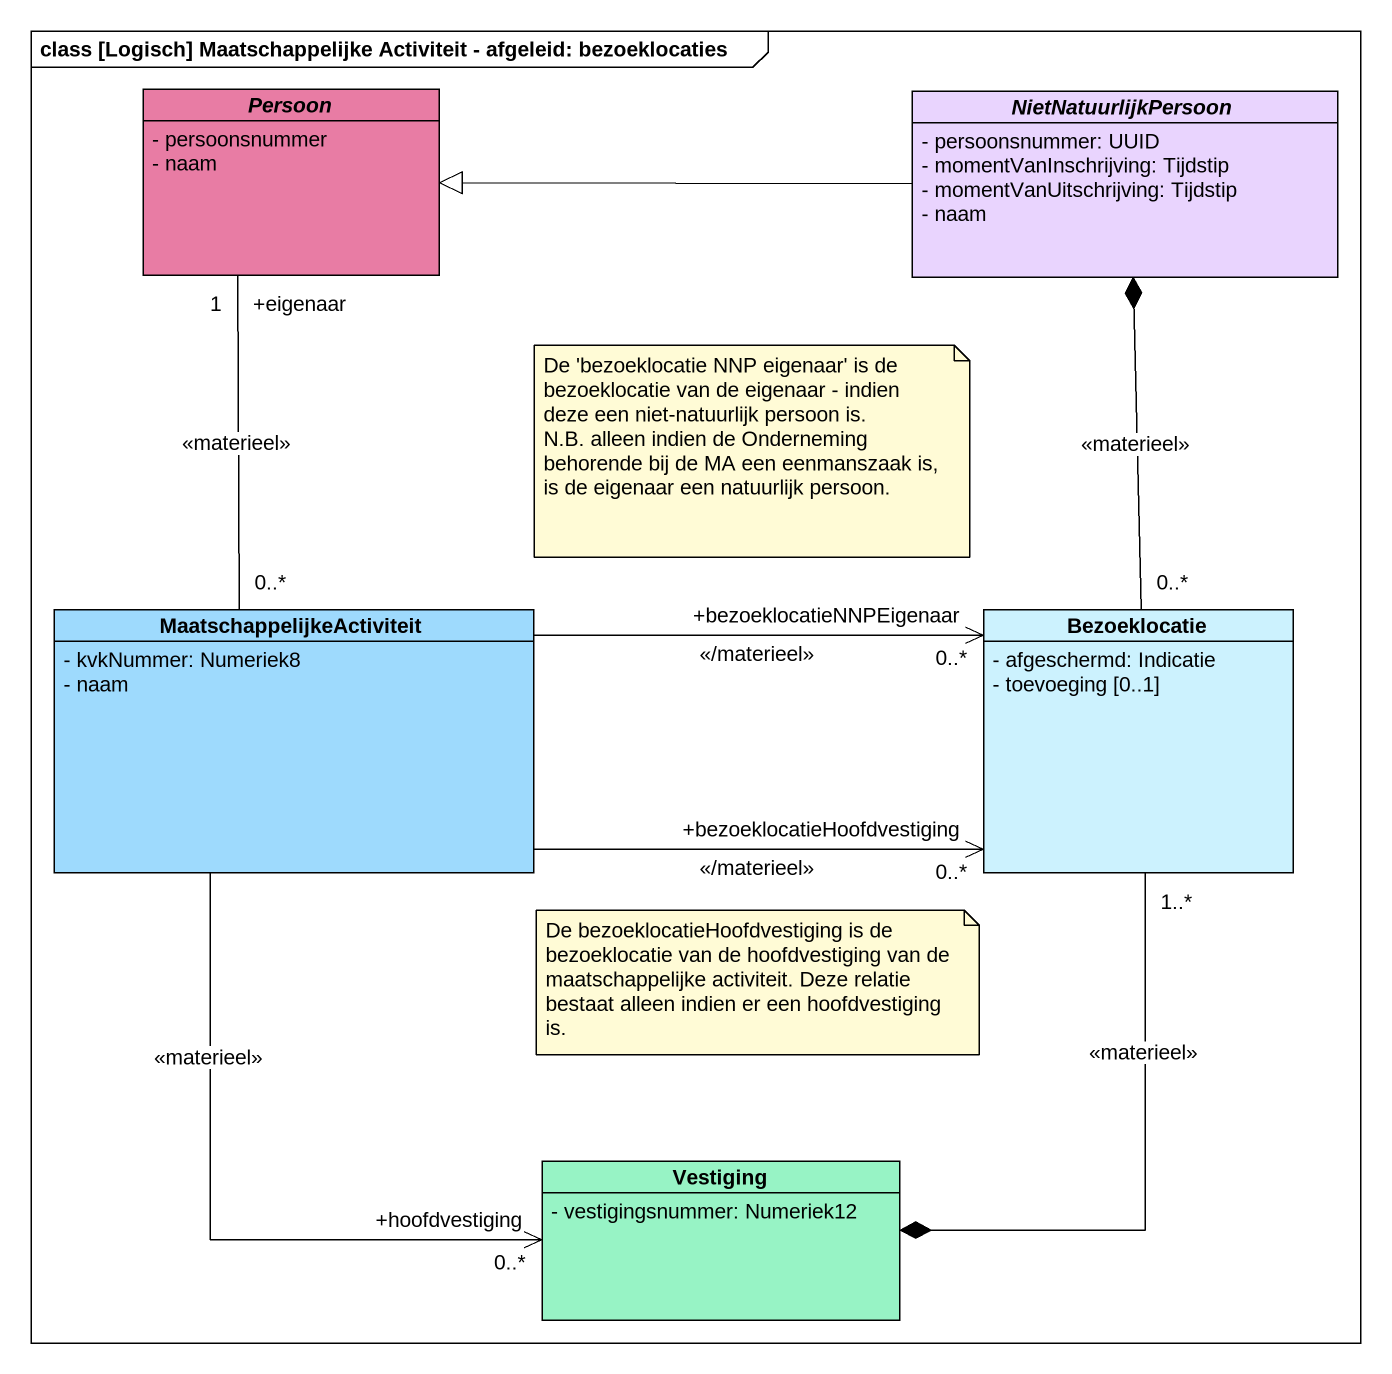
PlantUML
@startuml
mainframe class [Logisch] Maatschappelijke Activiteit - afgeleid: bezoeklocaties
hide circle
hide empty members
skinparam classAttributeIconSize 0
abstract class Persoon #E87CA4 {
  - persoonsnummer
  - naam
}
abstract class NietNatuurlijkPersoon #E9D4FE {
  - persoonsnummer: UUID
  - momentVanInschrijving: Tijdstip
  - momentVanUitschrijving: Tijdstip
  - naam
}
class MaatschappelijkeActiviteit #9EDAFD {
  - kvkNummer: Numeriek8
  - naam
}
class Bezoeklocatie #CCF2FE {
  - afgeschermd: Indicatie
  - toevoeging [0..1]
}
class Vestiging #97F3C5 {
  - vestigingsnummer: Numeriek12
}
NietNatuurlijkPersoon -left-|> Persoon
MaatschappelijkeActiviteit "0..*" -up- "+eigenaar\n1" Persoon : <<materieel>>
MaatschappelijkeActiviteit -right-> "+bezoeklocatieNNPEigenaar\n0..*" Bezoeklocatie : <</materieel>>
MaatschappelijkeActiviteit -right-> "+bezoeklocatieHoofdvestiging\n0..*" Bezoeklocatie : <</materieel>>
MaatschappelijkeActiviteit --> "+hoofdvestiging\n0..*" Vestiging : <<materieel>>
Bezoeklocatie "0..*" -up-* NietNatuurlijkPersoon : <<materieel>>
Bezoeklocatie "1..*" --* Vestiging : <<materieel>>
note as N1
  De 'bezoeklocatie NNP eigenaar' is de bezoeklocatie van de eigenaar - indien deze een niet-natuurlijk persoon is.
  N.B. alleen indien de Onderneming behorende bij de MA een eenmanszaak is, is de eigenaar een natuurlijk persoon.
end note
note as N2
  De bezoeklocatieHoofdvestiging is de bezoeklocatie van de hoofdvestiging van de maatschappelijke activiteit. Deze relatie bestaat alleen indien er een hoofdvestiging is.
end note
@enduml
